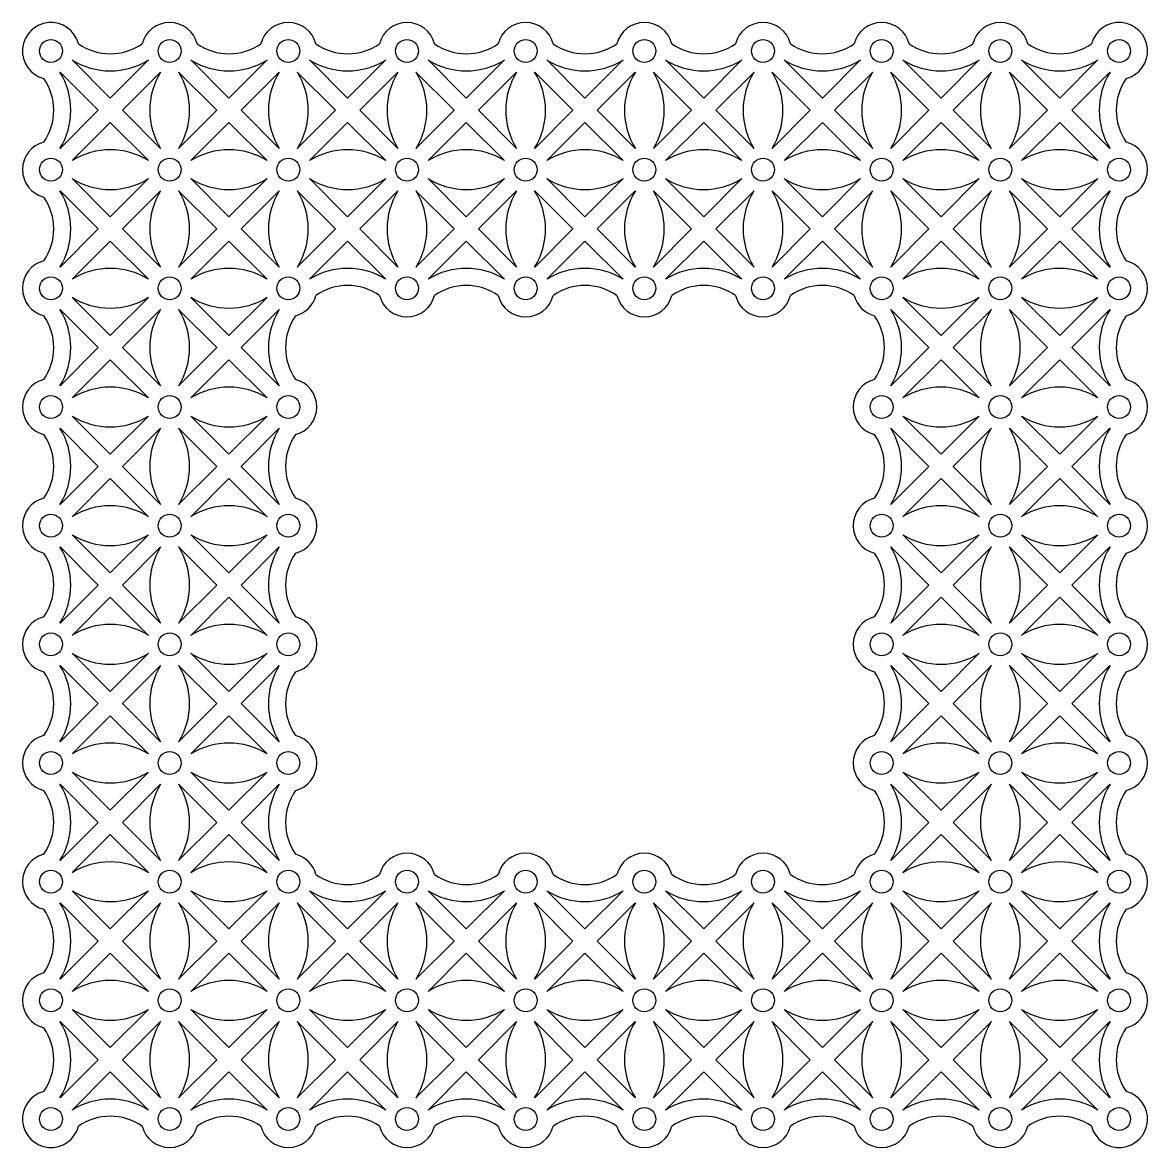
# Model space of a CAD drawing. Extents: x -422 to 14, y 7 to 205.
# Drawn here: x -183.1 to 14.5, y 7 to 204.5 of the extents above; entities that cross this region are included whole.
import ezdxf

# ---------------------------------------------------------------- set-up
doc = ezdxf.new("R2010")
doc.units = 0
doc.layers.get('0').update_dxf_attribs({"linetype": 'CONTINUOUS'})

msp = doc.modelspace()

# ---------------------------------------------------------------- linework, layer by layer
for points in [[(-174.42, 197.96), (-167.71, 191.24), (-160.99, 197.96)], [(-140.15, 197.96), (-146.86, 191.24), (-153.58, 197.96)], [(-132.74, 197.96), (-126.02, 191.24), (-119.3, 197.96)], [(-98.46, 197.96), (-105.18, 191.24), (-111.89, 197.96)], [(-77.62, 197.96), (-84.34, 191.24), (-91.05, 197.96)], [(-56.78, 197.96), (-63.49, 191.24), (-70.21, 197.96)], [(-35.93, 197.96), (-42.65, 191.24), (-49.37, 197.96)], [(-15.09, 197.96), (-21.81, 191.24), (-28.52, 197.96)], [(5.75, 197.96), (-0.96, 191.24), (-7.68, 197.96)], [(-176.54, 195.84), (-169.83, 189.12), (-176.54, 182.4)], [(-158.87, 195.84), (-165.58, 189.12), (-158.87, 182.4)], [(-155.7, 195.84), (-148.98, 189.12), (-155.7, 182.4)], [(-138.03, 195.84), (-144.74, 189.12), (-138.03, 182.4)], [(-134.86, 182.4), (-128.14, 189.12), (-134.86, 195.84)], [(-117.18, 182.4), (-123.9, 189.12), (-117.18, 195.84)], [(-114.02, 195.84), (-107.3, 189.12), (-114.02, 182.4)], [(-96.34, 195.84), (-103.06, 189.12), (-96.34, 182.4)], [(-93.17, 195.84), (-86.46, 189.12), (-93.17, 182.4)], [(-75.5, 195.84), (-82.21, 189.12), (-75.5, 182.4)], [(-72.33, 195.84), (-65.61, 189.12), (-72.33, 182.4)], [(-54.65, 195.84), (-61.37, 189.12), (-54.65, 182.4)], [(-51.49, 195.84), (-44.77, 189.12), (-51.49, 182.4)], [(-33.81, 195.84), (-40.53, 189.12), (-33.81, 182.4)], [(-30.65, 195.84), (-23.93, 189.12), (-30.65, 182.4)], [(-12.97, 195.84), (-19.69, 189.12), (-12.97, 182.4)], [(-9.8, 195.84), (-3.09, 189.12), (-9.8, 182.4)], [(7.87, 195.84), (1.16, 189.12), (7.87, 182.4)], [(-174.42, 180.28), (-167.71, 187), (-160.99, 180.28)], [(-140.15, 180.28), (-146.86, 187), (-153.58, 180.28)], [(-132.74, 180.28), (-126.02, 187), (-119.3, 180.28)], [(-98.46, 180.28), (-105.18, 187), (-111.89, 180.28)], [(-77.62, 180.28), (-84.34, 187), (-91.05, 180.28)], [(-56.78, 180.28), (-63.49, 187), (-70.21, 180.28)], [(-35.93, 180.28), (-42.65, 187), (-49.37, 180.28)], [(-15.09, 180.28), (-21.81, 187), (-28.52, 180.28)], [(5.75, 180.28), (-0.96, 187), (-7.68, 180.28)], [(-174.42, 177.12), (-167.71, 170.4), (-160.99, 177.12)], [(-153.58, 177.12), (-146.86, 170.4), (-140.15, 177.12)], [(-132.74, 177.12), (-126.02, 170.4), (-119.3, 177.12)], [(-98.46, 177.12), (-105.18, 170.4), (-111.89, 177.12)], [(-77.62, 177.12), (-84.34, 170.4), (-91.05, 177.12)], [(-56.78, 177.12), (-63.49, 170.4), (-70.21, 177.12)], [(-35.93, 177.12), (-42.65, 170.4), (-49.37, 177.12)], [(-15.09, 177.12), (-21.81, 170.4), (-28.52, 177.12)], [(5.75, 177.12), (-0.96, 170.4), (-7.68, 177.12)], [(-176.54, 174.99), (-169.83, 168.28), (-176.54, 161.56)], [(-158.87, 174.99), (-165.58, 168.28), (-158.87, 161.56)], [(-155.7, 174.99), (-148.98, 168.28), (-155.7, 161.56)], [(-138.03, 174.99), (-144.74, 168.28), (-138.03, 161.56)], [(-134.86, 161.56), (-128.14, 168.28), (-134.86, 174.99)], [(-117.18, 161.56), (-123.9, 168.28), (-117.18, 174.99)], [(-114.02, 174.99), (-107.3, 168.28), (-114.02, 161.56)], [(-96.34, 174.99), (-103.06, 168.28), (-96.34, 161.56)], [(-93.17, 174.99), (-86.46, 168.28), (-93.17, 161.56)], [(-75.5, 174.99), (-82.21, 168.28), (-75.5, 161.56)], [(-72.33, 174.99), (-65.61, 168.28), (-72.33, 161.56)], [(-54.65, 174.99), (-61.37, 168.28), (-54.65, 161.56)], [(-51.49, 174.99), (-44.77, 168.28), (-51.49, 161.56)], [(-33.81, 174.99), (-40.53, 168.28), (-33.81, 161.56)], [(-30.65, 174.99), (-23.93, 168.28), (-30.65, 161.56)], [(-12.97, 174.99), (-19.69, 168.28), (-12.97, 161.56)], [(-9.8, 174.99), (-3.09, 168.28), (-9.8, 161.56)], [(7.87, 174.99), (1.16, 168.28), (7.87, 161.56)], [(-174.42, 159.44), (-167.71, 166.16), (-160.99, 159.44)], [(-153.58, 159.44), (-146.86, 166.16), (-140.15, 159.44)], [(-132.74, 159.44), (-126.02, 166.16), (-119.3, 159.44)], [(-98.46, 159.44), (-105.18, 166.16), (-111.89, 159.44)], [(-77.62, 159.44), (-84.34, 166.16), (-91.05, 159.44)], [(-56.78, 159.44), (-63.49, 166.16), (-70.21, 159.44)], [(-35.93, 159.44), (-42.65, 166.16), (-49.37, 159.44)], [(-15.09, 159.44), (-21.81, 166.16), (-28.52, 159.44)], [(5.75, 159.44), (-0.96, 166.16), (-7.68, 159.44)], [(-174.42, 156.27), (-167.71, 149.56), (-160.99, 156.27)], [(-153.58, 156.27), (-146.86, 149.56), (-140.15, 156.27)], [(-15.09, 156.27), (-21.81, 149.56), (-28.52, 156.27)], [(5.75, 156.27), (-0.96, 149.56), (-7.68, 156.27)], [(-176.54, 154.15), (-169.83, 147.44), (-176.54, 140.72)], [(-158.87, 154.15), (-165.58, 147.44), (-158.87, 140.72)], [(-155.7, 154.15), (-148.98, 147.44), (-155.7, 140.72)], [(-138.03, 154.15), (-144.74, 147.44), (-138.03, 140.72)], [(-30.65, 154.15), (-23.93, 147.44), (-30.65, 140.72)], [(-12.97, 154.15), (-19.69, 147.44), (-12.97, 140.72)], [(-9.8, 154.15), (-3.09, 147.44), (-9.8, 140.72)], [(7.87, 154.15), (1.16, 147.44), (7.87, 140.72)], [(-174.42, 138.6), (-167.71, 145.31), (-160.99, 138.6)], [(-153.58, 138.6), (-146.86, 145.31), (-140.15, 138.6)], [(-15.09, 138.6), (-21.81, 145.31), (-28.52, 138.6)], [(5.75, 138.6), (-0.96, 145.31), (-7.68, 138.6)], [(-174.42, 135.43), (-167.71, 128.71), (-160.99, 135.43)], [(-153.58, 135.43), (-146.86, 128.71), (-140.15, 135.43)], [(-15.09, 135.43), (-21.81, 128.71), (-28.52, 135.43)], [(5.75, 135.43), (-0.96, 128.71), (-7.68, 135.43)], [(-176.54, 133.31), (-169.83, 126.59), (-176.54, 119.88)], [(-158.87, 133.31), (-165.58, 126.59), (-158.87, 119.88)], [(-155.7, 133.31), (-148.98, 126.59), (-155.7, 119.88)], [(-138.03, 133.31), (-144.74, 126.59), (-138.03, 119.88)], [(-30.65, 133.31), (-23.93, 126.59), (-30.65, 119.88)], [(-12.97, 133.31), (-19.69, 126.59), (-12.97, 119.88)], [(-9.8, 133.31), (-3.09, 126.59), (-9.8, 119.88)], [(7.87, 133.31), (1.16, 126.59), (7.87, 119.88)], [(-174.42, 117.75), (-167.71, 124.47), (-160.99, 117.75)], [(-153.58, 117.75), (-146.86, 124.47), (-140.15, 117.75)], [(-15.09, 117.75), (-21.81, 124.47), (-28.52, 117.75)], [(5.75, 117.75), (-0.96, 124.47), (-7.68, 117.75)], [(-174.42, 114.59), (-167.71, 107.87), (-160.99, 114.59)], [(-153.58, 114.59), (-146.86, 107.87), (-140.15, 114.59)], [(-15.09, 114.59), (-21.81, 107.87), (-28.52, 114.59)], [(5.75, 114.59), (-0.96, 107.87), (-7.68, 114.59)], [(-176.54, 112.47), (-169.83, 105.75), (-176.54, 99.03)], [(-158.87, 112.47), (-165.58, 105.75), (-158.87, 99.03)], [(-155.7, 112.47), (-148.98, 105.75), (-155.7, 99.03)], [(-138.03, 112.47), (-144.74, 105.75), (-138.03, 99.03)], [(-30.65, 112.47), (-23.93, 105.75), (-30.65, 99.03)], [(-12.97, 112.47), (-19.69, 105.75), (-12.97, 99.03)], [(-9.8, 112.47), (-3.09, 105.75), (-9.8, 99.03)], [(7.87, 112.47), (1.16, 105.75), (7.87, 99.03)], [(-174.42, 96.91), (-167.71, 103.63), (-160.99, 96.91)], [(-153.58, 96.91), (-146.86, 103.63), (-140.15, 96.91)], [(-15.09, 96.91), (-21.81, 103.63), (-28.52, 96.91)], [(5.75, 96.91), (-0.96, 103.63), (-7.68, 96.91)], [(-174.42, 93.75), (-167.71, 87.03), (-160.99, 93.75)], [(-153.58, 93.75), (-146.86, 87.03), (-140.15, 93.75)], [(-15.09, 93.75), (-21.81, 87.03), (-28.52, 93.75)], [(5.75, 93.75), (-0.96, 87.03), (-7.68, 93.75)], [(-176.54, 91.62), (-169.83, 84.91), (-176.54, 78.19)], [(-158.87, 91.62), (-165.58, 84.91), (-158.87, 78.19)], [(-155.7, 91.62), (-148.98, 84.91), (-155.7, 78.19)], [(-138.03, 91.62), (-144.74, 84.91), (-138.03, 78.19)], [(-30.65, 91.62), (-23.93, 84.91), (-30.65, 78.19)], [(-12.97, 91.62), (-19.69, 84.91), (-12.97, 78.19)], [(-9.8, 91.62), (-3.09, 84.91), (-9.8, 78.19)], [(7.87, 91.62), (1.16, 84.91), (7.87, 78.19)], [(-174.42, 76.07), (-167.71, 82.79), (-160.99, 76.07)], [(-153.58, 76.07), (-146.86, 82.79), (-140.15, 76.07)], [(-15.09, 76.07), (-21.81, 82.79), (-28.52, 76.07)], [(5.75, 76.07), (-0.96, 82.79), (-7.68, 76.07)], [(-160.99, 72.9), (-167.71, 66.19), (-174.42, 72.9)], [(-140.15, 72.9), (-146.86, 66.19), (-153.58, 72.9)], [(-28.52, 72.9), (-21.81, 66.19), (-15.09, 72.9)], [(-7.68, 72.9), (-0.96, 66.19), (5.75, 72.9)], [(-176.54, 57.35), (-169.83, 64.06), (-176.54, 70.78)], [(-158.87, 57.35), (-165.58, 64.06), (-158.87, 70.78)], [(-155.7, 57.35), (-148.98, 64.06), (-155.7, 70.78)], [(-138.03, 57.35), (-144.74, 64.06), (-138.03, 70.78)], [(-30.65, 57.35), (-23.93, 64.06), (-30.65, 70.78)], [(-12.97, 57.35), (-19.69, 64.06), (-12.97, 70.78)], [(-9.8, 57.35), (-3.09, 64.06), (-9.8, 70.78)], [(7.87, 57.35), (1.16, 64.06), (7.87, 70.78)], [(-160.99, 55.23), (-167.71, 61.94), (-174.42, 55.23)], [(-140.15, 55.23), (-146.86, 61.94), (-153.58, 55.23)], [(-28.52, 55.23), (-21.81, 61.94), (-15.09, 55.23)], [(-7.68, 55.23), (-0.96, 61.94), (5.75, 55.23)], [(-174.42, 52.06), (-167.71, 45.34), (-160.99, 52.06)], [(-153.58, 52.06), (-146.86, 45.34), (-140.15, 52.06)], [(-132.74, 52.06), (-126.02, 45.34), (-119.3, 52.06)], [(-98.46, 52.06), (-105.18, 45.34), (-111.89, 52.06)], [(-77.62, 52.06), (-84.34, 45.34), (-91.05, 52.06)], [(-56.78, 52.06), (-63.49, 45.34), (-70.21, 52.06)], [(-35.93, 52.06), (-42.65, 45.34), (-49.37, 52.06)], [(-15.09, 52.06), (-21.81, 45.34), (-28.52, 52.06)], [(5.75, 52.06), (-0.96, 45.34), (-7.68, 52.06)], [(-176.54, 49.94), (-169.83, 43.22), (-176.54, 36.51)], [(-158.87, 49.94), (-165.58, 43.22), (-158.87, 36.51)], [(-155.7, 49.94), (-148.98, 43.22), (-155.7, 36.51)], [(-138.03, 49.94), (-144.74, 43.22), (-138.03, 36.51)], [(-134.86, 49.94), (-128.14, 43.22), (-134.86, 36.51)], [(-117.18, 49.94), (-123.9, 43.22), (-117.18, 36.51)], [(-114.02, 36.51), (-107.3, 43.22), (-114.02, 49.94)], [(-96.34, 36.51), (-103.06, 43.22), (-96.34, 49.94)], [(-93.17, 36.51), (-86.46, 43.22), (-93.17, 49.94)], [(-75.5, 36.51), (-82.21, 43.22), (-75.5, 49.94)], [(-72.33, 36.51), (-65.61, 43.22), (-72.33, 49.94)], [(-54.65, 36.51), (-61.37, 43.22), (-54.65, 49.94)], [(-51.49, 36.51), (-44.77, 43.22), (-51.49, 49.94)], [(-33.81, 36.51), (-40.53, 43.22), (-33.81, 49.94)], [(-30.65, 36.51), (-23.93, 43.22), (-30.65, 49.94)], [(-12.97, 36.51), (-19.69, 43.22), (-12.97, 49.94)], [(-9.8, 49.94), (-3.09, 43.22), (-9.8, 36.51)], [(7.87, 49.94), (1.16, 43.22), (7.87, 36.51)], [(-174.42, 34.38), (-167.71, 41.1), (-160.99, 34.38)], [(-153.58, 34.38), (-146.86, 41.1), (-140.15, 34.38)], [(-132.74, 34.38), (-126.02, 41.1), (-119.3, 34.38)], [(-98.46, 34.38), (-105.18, 41.1), (-111.89, 34.38)], [(-77.62, 34.38), (-84.34, 41.1), (-91.05, 34.38)], [(-56.78, 34.38), (-63.49, 41.1), (-70.21, 34.38)], [(-35.93, 34.38), (-42.65, 41.1), (-49.37, 34.38)], [(-15.09, 34.38), (-21.81, 41.1), (-28.52, 34.38)], [(5.75, 34.38), (-0.96, 41.1), (-7.68, 34.38)], [(-160.99, 31.22), (-167.71, 24.5), (-174.42, 31.22)], [(-140.15, 31.22), (-146.86, 24.5), (-153.58, 31.22)], [(-132.74, 31.22), (-126.02, 24.5), (-119.3, 31.22)], [(-98.46, 31.22), (-105.18, 24.5), (-111.89, 31.22)], [(-77.62, 31.22), (-84.34, 24.5), (-91.05, 31.22)], [(-56.78, 31.22), (-63.49, 24.5), (-70.21, 31.22)], [(-35.93, 31.22), (-42.65, 24.5), (-49.37, 31.22)], [(-15.09, 31.22), (-21.81, 24.5), (-28.52, 31.22)], [(5.75, 31.22), (-0.96, 24.5), (-7.68, 31.22)], [(-176.54, 15.66), (-169.83, 22.38), (-176.54, 29.1)], [(-158.87, 15.66), (-165.58, 22.38), (-158.87, 29.1)], [(-155.7, 15.66), (-148.98, 22.38), (-155.7, 29.1)], [(-138.03, 15.66), (-144.74, 22.38), (-138.03, 29.1)], [(-134.86, 29.1), (-128.14, 22.38), (-134.86, 15.66)], [(-117.18, 29.1), (-123.9, 22.38), (-117.18, 15.66)], [(-114.02, 15.66), (-107.3, 22.38), (-114.02, 29.1)], [(-96.34, 15.66), (-103.06, 22.38), (-96.34, 29.1)], [(-93.17, 15.66), (-86.46, 22.38), (-93.17, 29.1)], [(-75.5, 15.66), (-82.21, 22.38), (-75.5, 29.1)], [(-72.33, 15.66), (-65.61, 22.38), (-72.33, 29.1)], [(-54.65, 15.66), (-61.37, 22.38), (-54.65, 29.1)], [(-51.49, 15.66), (-44.77, 22.38), (-51.49, 29.1)], [(-33.81, 15.66), (-40.53, 22.38), (-33.81, 29.1)], [(-30.65, 15.66), (-23.93, 22.38), (-30.65, 29.1)], [(-12.97, 15.66), (-19.69, 22.38), (-12.97, 29.1)], [(-9.8, 15.66), (-3.09, 22.38), (-9.8, 29.1)], [(7.87, 15.66), (1.16, 22.38), (7.87, 29.1)], [(-160.99, 13.54), (-167.71, 20.26), (-174.42, 13.54)], [(-140.15, 13.54), (-146.86, 20.26), (-153.58, 13.54)], [(-132.74, 13.54), (-126.02, 20.26), (-119.3, 13.54)], [(-98.46, 13.54), (-105.18, 20.26), (-111.89, 13.54)], [(-77.62, 13.54), (-84.34, 20.26), (-91.05, 13.54)], [(-56.78, 13.54), (-63.49, 20.26), (-70.21, 13.54)], [(-35.93, 13.54), (-42.65, 20.26), (-49.37, 13.54)], [(-15.09, 13.54), (-21.81, 20.26), (-28.52, 13.54)], [(5.75, 13.54), (-0.96, 20.26), (-7.68, 13.54)]]:
    msp.add_lwpolyline(points)
for centre in [(-178.13, 199.54), (-157.28, 199.54), (-136.44, 199.54), (-115.6, 199.54), (-94.76, 199.54), (-73.91, 199.54), (-53.07, 199.54), (-32.23, 199.54), (-11.39, 199.54), (9.46, 199.54), (-178.13, 178.7), (-157.28, 178.7), (-136.44, 178.7), (-115.6, 178.7), (-94.76, 178.7), (-73.91, 178.7), (-53.07, 178.7), (-32.23, 178.7), (-11.39, 178.7), (9.46, 178.7), (-178.13, 157.86), (-157.28, 157.86), (-136.44, 157.86), (-115.6, 157.86), (-94.76, 157.86), (-73.91, 157.86), (-53.07, 157.86), (-32.23, 157.86), (-11.39, 157.86), (9.46, 157.86), (-178.13, 137.01), (-157.28, 137.01), (-136.44, 137.01), (-32.23, 137.01), (-11.39, 137.01), (9.46, 137.01), (-178.13, 116.17), (-157.28, 116.17), (-136.44, 116.17), (-32.23, 116.17), (-11.39, 116.17), (9.46, 116.17), (-178.13, 95.33), (-157.28, 95.33), (-136.44, 95.33), (-32.23, 95.33), (-11.39, 95.33), (9.46, 95.33), (-178.13, 74.49), (-157.28, 74.49), (-136.44, 74.49), (-32.23, 74.49), (-11.39, 74.49), (9.46, 74.49), (-178.13, 53.64), (-157.28, 53.64), (-136.44, 53.64), (-115.6, 53.64), (-94.76, 53.64), (-73.91, 53.64), (-53.07, 53.64), (-32.23, 53.64), (-11.39, 53.64), (9.46, 53.64), (-178.13, 32.8), (-157.28, 32.8), (-136.44, 32.8), (-115.6, 32.8), (-94.76, 32.8), (-73.91, 32.8), (-53.07, 32.8), (-32.23, 32.8), (-11.39, 32.8), (9.46, 32.8), (-178.13, 11.96), (-157.28, 11.96), (-136.44, 11.96), (-115.6, 11.96), (-94.76, 11.96), (-73.91, 11.96), (-53.07, 11.96), (-32.23, 11.96), (-11.39, 11.96), (9.46, 11.96)]:
    msp.add_circle(centre, 2)
for centre, radius, start, end in [((-178.13, 199.54), 5, 14.5799, 255.4201), ((-157.28, 199.54), 5, 14.5799, 165.4201), ((-136.44, 199.54), 5, 14.5799, 165.4201), ((-115.6, 199.54), 5, 14.5799, 165.4201), ((-94.76, 199.54), 5, 14.5799, 165.4201), ((-73.91, 199.54), 5, 14.5799, 165.4201), ((-53.07, 199.54), 5, 14.5799, 165.4201), ((-32.23, 199.54), 5, 14.5799, 165.4201), ((-11.39, 199.54), 5, 14.5799, 165.4201), ((9.46, 199.54), 5, 284.5799, 165.4201), ((-167.71, 208.84), 9.79, 235.2315, 304.7685), ((-146.86, 208.84), 9.79, 235.2315, 304.7685), ((-126.02, 208.84), 9.79, 235.2315, 304.7685), ((-105.18, 208.84), 9.79, 235.2315, 304.7685), ((-84.34, 208.84), 9.79, 235.2315, 304.7685), ((-63.49, 208.84), 9.79, 235.2315, 304.7685), ((-42.65, 208.84), 9.79, 235.2315, 304.7685), ((-21.81, 208.84), 9.79, 235.2315, 304.7685), ((-0.96, 208.84), 9.79, 235.2315, 304.7685), ((-167.71, 208.84), 12.79, 238.3189, 301.6811), ((-146.86, 208.84), 12.79, 238.3189, 301.6811), ((-126.02, 208.84), 12.79, 238.3189, 301.6811), ((-105.18, 208.84), 12.79, 238.3189, 301.6811), ((-84.34, 208.84), 12.79, 238.3189, 301.6811), ((-63.49, 208.84), 12.79, 238.3189, 301.6811), ((-42.65, 208.84), 12.79, 238.3189, 301.6811), ((-21.81, 208.84), 12.79, 238.3189, 301.6811), ((-0.96, 208.84), 12.79, 238.3189, 301.6811), ((-187.43, 189.12), 12.79, 328.3189, 31.6811), ((-147.98, 189.12), 12.79, 148.3189, 211.6811), ((-166.58, 189.12), 12.79, 328.3189, 31.6811), ((-127.14, 189.12), 12.79, 148.3189, 211.6811), ((-145.74, 189.12), 12.79, 328.3189, 31.6811), ((-106.3, 189.12), 12.79, 148.3189, 211.6811), ((-124.9, 189.12), 12.79, 328.3189, 31.6811), ((-85.46, 189.12), 12.79, 148.3189, 211.6811), ((-104.06, 189.12), 12.79, 328.3189, 31.6811), ((-64.61, 189.12), 12.79, 148.3189, 211.6811), ((-83.21, 189.12), 12.79, 328.3189, 31.6811), ((-43.77, 189.12), 12.79, 148.3189, 211.6811), ((-62.37, 189.12), 12.79, 328.3189, 31.6811), ((-22.93, 189.12), 12.79, 148.3189, 211.6811), ((-41.53, 189.12), 12.79, 328.3189, 31.6811), ((-2.09, 189.12), 12.79, 148.3189, 211.6811), ((-20.69, 189.12), 12.79, 328.3189, 31.6811), ((18.76, 189.12), 12.79, 148.3189, 211.6811), ((-187.43, 189.12), 9.79, 325.2315, 34.7685), ((18.76, 189.12), 9.79, 145.2315, 214.7685), ((-178.13, 178.7), 5, 104.5799, 255.4201), ((-167.71, 169.4), 12.79, 58.3189, 121.6811), ((-146.86, 169.4), 12.79, 58.3189, 121.6811), ((-126.02, 169.4), 12.79, 58.3189, 121.6811), ((-105.18, 169.4), 12.79, 58.3189, 121.6811), ((-84.34, 169.4), 12.79, 58.3189, 121.6811), ((-63.49, 169.4), 12.79, 58.3189, 121.6811), ((-42.65, 169.4), 12.79, 58.3189, 121.6811), ((-21.81, 169.4), 12.79, 58.3189, 121.6811), ((-0.96, 169.4), 12.79, 58.3189, 121.6811), ((9.46, 178.7), 5, 284.5799, 75.4201), ((-167.71, 188), 12.79, 238.3189, 301.6811), ((-146.86, 188), 12.79, 238.3189, 301.6811), ((-126.02, 188), 12.79, 238.3189, 301.6811), ((-105.18, 188), 12.79, 238.3189, 301.6811), ((-84.34, 188), 12.79, 238.3189, 301.6811), ((-63.49, 188), 12.79, 238.3189, 301.6811), ((-42.65, 188), 12.79, 238.3189, 301.6811), ((-21.81, 188), 12.79, 238.3189, 301.6811), ((-0.96, 188), 12.79, 238.3189, 301.6811), ((-187.43, 168.28), 12.79, 328.3189, 31.6811), ((-147.98, 168.28), 12.79, 148.3189, 211.6811), ((-166.58, 168.28), 12.79, 328.3189, 31.6811), ((-127.14, 168.28), 12.79, 148.3189, 211.6811), ((-145.74, 168.28), 12.79, 328.3189, 31.6811), ((-106.3, 168.28), 12.79, 148.3189, 211.6811), ((-124.9, 168.28), 12.79, 328.3189, 31.6811), ((-85.46, 168.28), 12.79, 148.3189, 211.6811), ((-104.06, 168.28), 12.79, 328.3189, 31.6811), ((-64.61, 168.28), 12.79, 148.3189, 211.6811), ((-83.21, 168.28), 12.79, 328.3189, 31.6811), ((-43.77, 168.28), 12.79, 148.3189, 211.6811), ((-62.37, 168.28), 12.79, 328.3189, 31.6811), ((-22.93, 168.28), 12.79, 148.3189, 211.6811), ((-41.53, 168.28), 12.79, 328.3189, 31.6811), ((-2.09, 168.28), 12.79, 148.3189, 211.6811), ((-20.69, 168.28), 12.79, 328.3189, 31.6811), ((18.76, 168.28), 12.79, 148.3189, 211.6811), ((-187.43, 168.28), 9.79, 325.2315, 34.7685), ((18.76, 168.28), 9.79, 145.2315, 214.7685), ((-178.13, 157.86), 5, 104.5799, 255.4201), ((9.46, 157.86), 5, 284.5799, 75.4201), ((-167.71, 148.56), 12.79, 58.3189, 121.6811), ((-146.86, 148.56), 12.79, 58.3189, 121.6811), ((-126.02, 148.56), 12.79, 58.3189, 121.6811), ((-105.18, 148.56), 12.79, 58.3189, 121.6811), ((-84.34, 148.56), 12.79, 58.3189, 121.6811), ((-63.49, 148.56), 12.79, 58.3189, 121.6811), ((-42.65, 148.56), 12.79, 58.3189, 121.6811), ((-21.81, 148.56), 12.79, 58.3189, 121.6811), ((-0.96, 148.56), 12.79, 58.3189, 121.6811), ((-126.02, 148.56), 9.79, 55.2315, 124.7685), ((-105.18, 148.56), 9.79, 55.2315, 124.7685), ((-84.34, 148.56), 9.79, 55.2315, 124.7685), ((-63.49, 148.56), 9.79, 55.2315, 124.7685), ((-42.65, 148.56), 9.79, 55.2315, 124.7685), ((-167.71, 167.16), 12.79, 238.3189, 301.6811), ((-146.86, 167.16), 12.79, 238.3189, 301.6811), ((-136.44, 157.86), 5, 284.5799, 345.4201), ((-115.6, 157.86), 5, 194.5799, 345.4201), ((-94.76, 157.86), 5, 194.5799, 345.4201), ((-73.91, 157.86), 5, 194.5799, 345.4201), ((-53.07, 157.86), 5, 194.5799, 345.4201), ((-32.23, 157.86), 5, 194.5799, 255.4201), ((-21.81, 167.16), 12.79, 238.3189, 301.6811), ((-0.96, 167.16), 12.79, 238.3189, 301.6811), ((-187.43, 147.44), 12.79, 328.3189, 31.6811), ((-147.98, 147.44), 12.79, 148.3189, 211.6811), ((-166.58, 147.44), 12.79, 328.3189, 31.6811), ((-127.14, 147.44), 12.79, 148.3189, 211.6811), ((-41.53, 147.44), 12.79, 328.3189, 31.6811), ((-2.09, 147.44), 12.79, 148.3189, 211.6811), ((-20.69, 147.44), 12.79, 328.3189, 31.6811), ((18.76, 147.44), 12.79, 148.3189, 211.6811), ((-187.43, 147.44), 9.79, 325.2315, 34.7685), ((-127.14, 147.44), 9.79, 145.2315, 214.7685), ((-41.53, 147.44), 9.79, 325.2315, 34.7685), ((18.76, 147.44), 9.79, 145.2315, 214.7685), ((-178.13, 137.01), 5, 104.5799, 255.4201), ((-167.71, 127.71), 12.79, 58.3189, 121.6811), ((-146.86, 127.71), 12.79, 58.3189, 121.6811), ((-136.44, 137.01), 5, 284.5799, 75.4201), ((-32.23, 137.01), 5, 104.5799, 255.4201), ((-21.81, 127.71), 12.79, 58.3189, 121.6811), ((-0.96, 127.71), 12.79, 58.3189, 121.6811), ((9.46, 137.01), 5, 284.5799, 75.4201), ((-167.71, 146.31), 12.79, 238.3189, 301.6811), ((-146.86, 146.31), 12.79, 238.3189, 301.6811), ((-21.81, 146.31), 12.79, 238.3189, 301.6811), ((-0.96, 146.31), 12.79, 238.3189, 301.6811), ((-187.43, 126.59), 12.79, 328.3189, 31.6811), ((-147.98, 126.59), 12.79, 148.3189, 211.6811), ((-166.58, 126.59), 12.79, 328.3189, 31.6811), ((-127.14, 126.59), 12.79, 148.3189, 211.6811), ((-41.53, 126.59), 12.79, 328.3189, 31.6811), ((-2.09, 126.59), 12.79, 148.3189, 211.6811), ((-20.69, 126.59), 12.79, 328.3189, 31.6811), ((18.76, 126.59), 12.79, 148.3189, 211.6811), ((-187.43, 126.59), 9.79, 325.2315, 34.7685), ((-127.14, 126.59), 9.79, 145.2315, 214.7685), ((-41.53, 126.59), 9.79, 325.2315, 34.7685), ((18.76, 126.59), 9.79, 145.2315, 214.7685), ((-178.13, 116.17), 5, 104.5799, 255.4201), ((-136.44, 116.17), 5, 284.5799, 75.4201), ((-32.23, 116.17), 5, 104.5799, 255.4201), ((9.46, 116.17), 5, 284.5799, 75.4201), ((-167.71, 106.87), 12.79, 58.3189, 121.6811), ((-146.86, 106.87), 12.79, 58.3189, 121.6811), ((-21.81, 106.87), 12.79, 58.3189, 121.6811), ((-0.96, 106.87), 12.79, 58.3189, 121.6811), ((-167.71, 125.47), 12.79, 238.3189, 301.6811), ((-146.86, 125.47), 12.79, 238.3189, 301.6811), ((-21.81, 125.47), 12.79, 238.3189, 301.6811), ((-0.96, 125.47), 12.79, 238.3189, 301.6811), ((-187.43, 105.75), 9.79, 325.2315, 34.7685), ((-187.43, 105.75), 12.79, 328.3189, 31.6811), ((-147.98, 105.75), 12.79, 148.3189, 211.6811), ((-166.58, 105.75), 12.79, 328.3189, 31.6811), ((-127.14, 105.75), 12.79, 148.3189, 211.6811), ((-127.14, 105.75), 9.79, 145.2315, 214.7685), ((-41.53, 105.75), 9.79, 325.2315, 34.7685), ((-41.53, 105.75), 12.79, 328.3189, 31.6811), ((-2.09, 105.75), 12.79, 148.3189, 211.6811), ((-20.69, 105.75), 12.79, 328.3189, 31.6811), ((18.76, 105.75), 12.79, 148.3189, 211.6811), ((18.76, 105.75), 9.79, 145.2315, 214.7685), ((-178.13, 95.33), 5, 104.5799, 255.4201), ((-167.71, 86.03), 12.79, 58.3189, 121.6811), ((-146.86, 86.03), 12.79, 58.3189, 121.6811), ((-136.44, 95.33), 5, 284.5799, 75.4201), ((-32.23, 95.33), 5, 104.5799, 255.4201), ((-21.81, 86.03), 12.79, 58.3189, 121.6811), ((-0.96, 86.03), 12.79, 58.3189, 121.6811), ((9.46, 95.33), 5, 284.5799, 75.4201), ((-167.71, 104.63), 12.79, 238.3189, 301.6811), ((-146.86, 104.63), 12.79, 238.3189, 301.6811), ((-21.81, 104.63), 12.79, 238.3189, 301.6811), ((-0.96, 104.63), 12.79, 238.3189, 301.6811), ((-187.43, 84.91), 12.79, 328.3189, 31.6811), ((-147.98, 84.91), 12.79, 148.3189, 211.6811), ((-166.58, 84.91), 12.79, 328.3189, 31.6811), ((-127.14, 84.91), 12.79, 148.3189, 211.6811), ((-41.53, 84.91), 12.79, 328.3189, 31.6811), ((-2.09, 84.91), 12.79, 148.3189, 211.6811), ((-20.69, 84.91), 12.79, 328.3189, 31.6811), ((18.76, 84.91), 12.79, 148.3189, 211.6811), ((-187.43, 84.91), 9.79, 325.2315, 34.7685), ((-127.14, 84.91), 9.79, 145.2315, 214.7685), ((-41.53, 84.91), 9.79, 325.2315, 34.7685), ((18.76, 84.91), 9.79, 145.2315, 214.7685), ((-178.13, 74.49), 5, 104.5799, 255.4201), ((-136.44, 74.49), 5, 284.5799, 75.4201), ((-32.23, 74.49), 5, 104.5799, 255.4201), ((9.46, 74.49), 5, 284.5799, 75.4201), ((-167.71, 65.19), 12.79, 58.3189, 121.6811), ((-146.86, 65.19), 12.79, 58.3189, 121.6811), ((-21.81, 65.19), 12.79, 58.3189, 121.6811), ((-0.96, 65.19), 12.79, 58.3189, 121.6811), ((-167.71, 83.79), 12.79, 238.3189, 301.6811), ((-146.86, 83.79), 12.79, 238.3189, 301.6811), ((-21.81, 83.79), 12.79, 238.3189, 301.6811), ((-0.96, 83.79), 12.79, 238.3189, 301.6811), ((-187.43, 64.06), 9.79, 325.2315, 34.7685), ((-187.43, 64.06), 12.79, 328.3189, 31.6811), ((-147.98, 64.06), 12.79, 148.3189, 211.6811), ((-166.58, 64.06), 12.79, 328.3189, 31.6811), ((-127.14, 64.06), 12.79, 148.3189, 211.6811), ((-127.14, 64.06), 9.79, 145.2315, 214.7685), ((-41.53, 64.06), 9.79, 325.2315, 34.7685), ((-41.53, 64.06), 12.79, 328.3189, 31.6811), ((-2.09, 64.06), 12.79, 148.3189, 211.6811), ((-20.69, 64.06), 12.79, 328.3189, 31.6811), ((18.76, 64.06), 12.79, 148.3189, 211.6811), ((18.76, 64.06), 9.79, 145.2315, 214.7685), ((-178.13, 53.64), 5, 104.5799, 255.4201), ((-136.44, 53.64), 5, 14.5799, 75.4201), ((-115.6, 53.64), 5, 14.5799, 165.4201), ((-94.76, 53.64), 5, 14.5799, 165.4201), ((-73.91, 53.64), 5, 14.5799, 165.4201), ((-53.07, 53.64), 5, 14.5799, 165.4201), ((-32.23, 53.64), 5, 104.5799, 165.4201), ((9.46, 53.64), 5, 284.5799, 75.4201), ((-167.71, 44.34), 12.79, 58.3189, 121.6811), ((-146.86, 44.34), 12.79, 58.3189, 121.6811), ((-21.81, 44.34), 12.79, 58.3189, 121.6811), ((-0.96, 44.34), 12.79, 58.3189, 121.6811), ((-126.02, 62.94), 9.79, 235.2315, 304.7685), ((-105.18, 62.94), 9.79, 235.2315, 304.7685), ((-84.34, 62.94), 9.79, 235.2315, 304.7685), ((-63.49, 62.94), 9.79, 235.2315, 304.7685), ((-42.65, 62.94), 9.79, 235.2315, 304.7685), ((-167.71, 62.94), 12.79, 238.3189, 301.6811), ((-146.86, 62.94), 12.79, 238.3189, 301.6811), ((-126.02, 62.94), 12.79, 238.3189, 301.6811), ((-105.18, 62.94), 12.79, 238.3189, 301.6811), ((-84.34, 62.94), 12.79, 238.3189, 301.6811), ((-63.49, 62.94), 12.79, 238.3189, 301.6811), ((-42.65, 62.94), 12.79, 238.3189, 301.6811), ((-21.81, 62.94), 12.79, 238.3189, 301.6811), ((-0.96, 62.94), 12.79, 238.3189, 301.6811), ((-187.43, 43.22), 12.79, 328.3189, 31.6811), ((-147.98, 43.22), 12.79, 148.3189, 211.6811), ((-166.58, 43.22), 12.79, 328.3189, 31.6811), ((-127.14, 43.22), 12.79, 148.3189, 211.6811), ((-145.74, 43.22), 12.79, 328.3189, 31.6811), ((-106.3, 43.22), 12.79, 148.3189, 211.6811), ((-124.9, 43.22), 12.79, 328.3189, 31.6811), ((-85.46, 43.22), 12.79, 148.3189, 211.6811), ((-104.06, 43.22), 12.79, 328.3189, 31.6811), ((-64.61, 43.22), 12.79, 148.3189, 211.6811), ((-83.21, 43.22), 12.79, 328.3189, 31.6811), ((-43.77, 43.22), 12.79, 148.3189, 211.6811), ((-62.37, 43.22), 12.79, 328.3189, 31.6811), ((-22.93, 43.22), 12.79, 148.3189, 211.6811), ((-41.53, 43.22), 12.79, 328.3189, 31.6811), ((-2.09, 43.22), 12.79, 148.3189, 211.6811), ((-20.69, 43.22), 12.79, 328.3189, 31.6811), ((18.76, 43.22), 12.79, 148.3189, 211.6811), ((-187.43, 43.22), 9.79, 325.2315, 34.7685), ((18.76, 43.22), 9.79, 145.2315, 214.7685), ((-178.13, 32.8), 5, 104.5799, 255.4201), ((9.46, 32.8), 5, 284.5799, 75.4201), ((-167.71, 23.5), 12.79, 58.3189, 121.6811), ((-146.86, 23.5), 12.79, 58.3189, 121.6811), ((-126.02, 23.5), 12.79, 58.3189, 121.6811), ((-105.18, 23.5), 12.79, 58.3189, 121.6811), ((-84.34, 23.5), 12.79, 58.3189, 121.6811), ((-63.49, 23.5), 12.79, 58.3189, 121.6811), ((-42.65, 23.5), 12.79, 58.3189, 121.6811), ((-21.81, 23.5), 12.79, 58.3189, 121.6811), ((-0.96, 23.5), 12.79, 58.3189, 121.6811), ((-167.71, 42.1), 12.79, 238.3189, 301.6811), ((-146.86, 42.1), 12.79, 238.3189, 301.6811), ((-126.02, 42.1), 12.79, 238.3189, 301.6811), ((-105.18, 42.1), 12.79, 238.3189, 301.6811), ((-84.34, 42.1), 12.79, 238.3189, 301.6811), ((-63.49, 42.1), 12.79, 238.3189, 301.6811), ((-42.65, 42.1), 12.79, 238.3189, 301.6811), ((-21.81, 42.1), 12.79, 238.3189, 301.6811), ((-0.96, 42.1), 12.79, 238.3189, 301.6811), ((-187.43, 22.38), 9.79, 325.2315, 34.7685), ((-187.43, 22.38), 12.79, 328.3189, 31.6811), ((-147.98, 22.38), 12.79, 148.3189, 211.6811), ((-166.58, 22.38), 12.79, 328.3189, 31.6811), ((-127.14, 22.38), 12.79, 148.3189, 211.6811), ((-145.74, 22.38), 12.79, 328.3189, 31.6811), ((-106.3, 22.38), 12.79, 148.3189, 211.6811), ((-124.9, 22.38), 12.79, 328.3189, 31.6811), ((-85.46, 22.38), 12.79, 148.3189, 211.6811), ((-104.06, 22.38), 12.79, 328.3189, 31.6811), ((-64.61, 22.38), 12.79, 148.3189, 211.6811), ((-83.21, 22.38), 12.79, 328.3189, 31.6811), ((-43.77, 22.38), 12.79, 148.3189, 211.6811), ((-62.37, 22.38), 12.79, 328.3189, 31.6811), ((-22.93, 22.38), 12.79, 148.3189, 211.6811), ((-41.53, 22.38), 12.79, 328.3189, 31.6811), ((-2.09, 22.38), 12.79, 148.3189, 211.6811), ((-20.69, 22.38), 12.79, 328.3189, 31.6811), ((18.76, 22.38), 12.79, 148.3189, 211.6811), ((18.76, 22.38), 9.79, 145.2315, 214.7685), ((-178.13, 11.96), 5, 104.5799, 345.4201), ((9.46, 11.96), 5, 194.5799, 75.4201), ((-167.71, 2.66), 12.79, 58.3189, 121.6811), ((-146.86, 2.66), 12.79, 58.3189, 121.6811), ((-126.02, 2.66), 12.79, 58.3189, 121.6811), ((-105.18, 2.66), 12.79, 58.3189, 121.6811), ((-84.34, 2.66), 12.79, 58.3189, 121.6811), ((-63.49, 2.66), 12.79, 58.3189, 121.6811), ((-42.65, 2.66), 12.79, 58.3189, 121.6811), ((-21.81, 2.66), 12.79, 58.3189, 121.6811), ((-0.96, 2.66), 12.79, 58.3189, 121.6811), ((-167.71, 2.66), 9.79, 55.2315, 124.7685), ((-146.86, 2.66), 9.79, 55.2315, 124.7685), ((-126.02, 2.66), 9.79, 55.2315, 124.7685), ((-105.18, 2.66), 9.79, 55.2315, 124.7685), ((-84.34, 2.66), 9.79, 55.2315, 124.7685), ((-63.49, 2.66), 9.79, 55.2315, 124.7685), ((-42.65, 2.66), 9.79, 55.2315, 124.7685), ((-21.81, 2.66), 9.79, 55.2315, 124.7685), ((-0.96, 2.66), 9.79, 55.2315, 124.7685), ((-157.28, 11.96), 5, 194.5799, 345.4201), ((-136.44, 11.96), 5, 194.5799, 345.4201), ((-115.6, 11.96), 5, 194.5799, 345.4201), ((-94.76, 11.96), 5, 194.5799, 345.4201), ((-73.91, 11.96), 5, 194.5799, 345.4201), ((-53.07, 11.96), 5, 194.5799, 345.4201), ((-32.23, 11.96), 5, 194.5799, 345.4201), ((-11.39, 11.96), 5, 194.5799, 345.4201)]:
    msp.add_arc(centre, radius, start, end)

doc.saveas('drawing.dxf')
